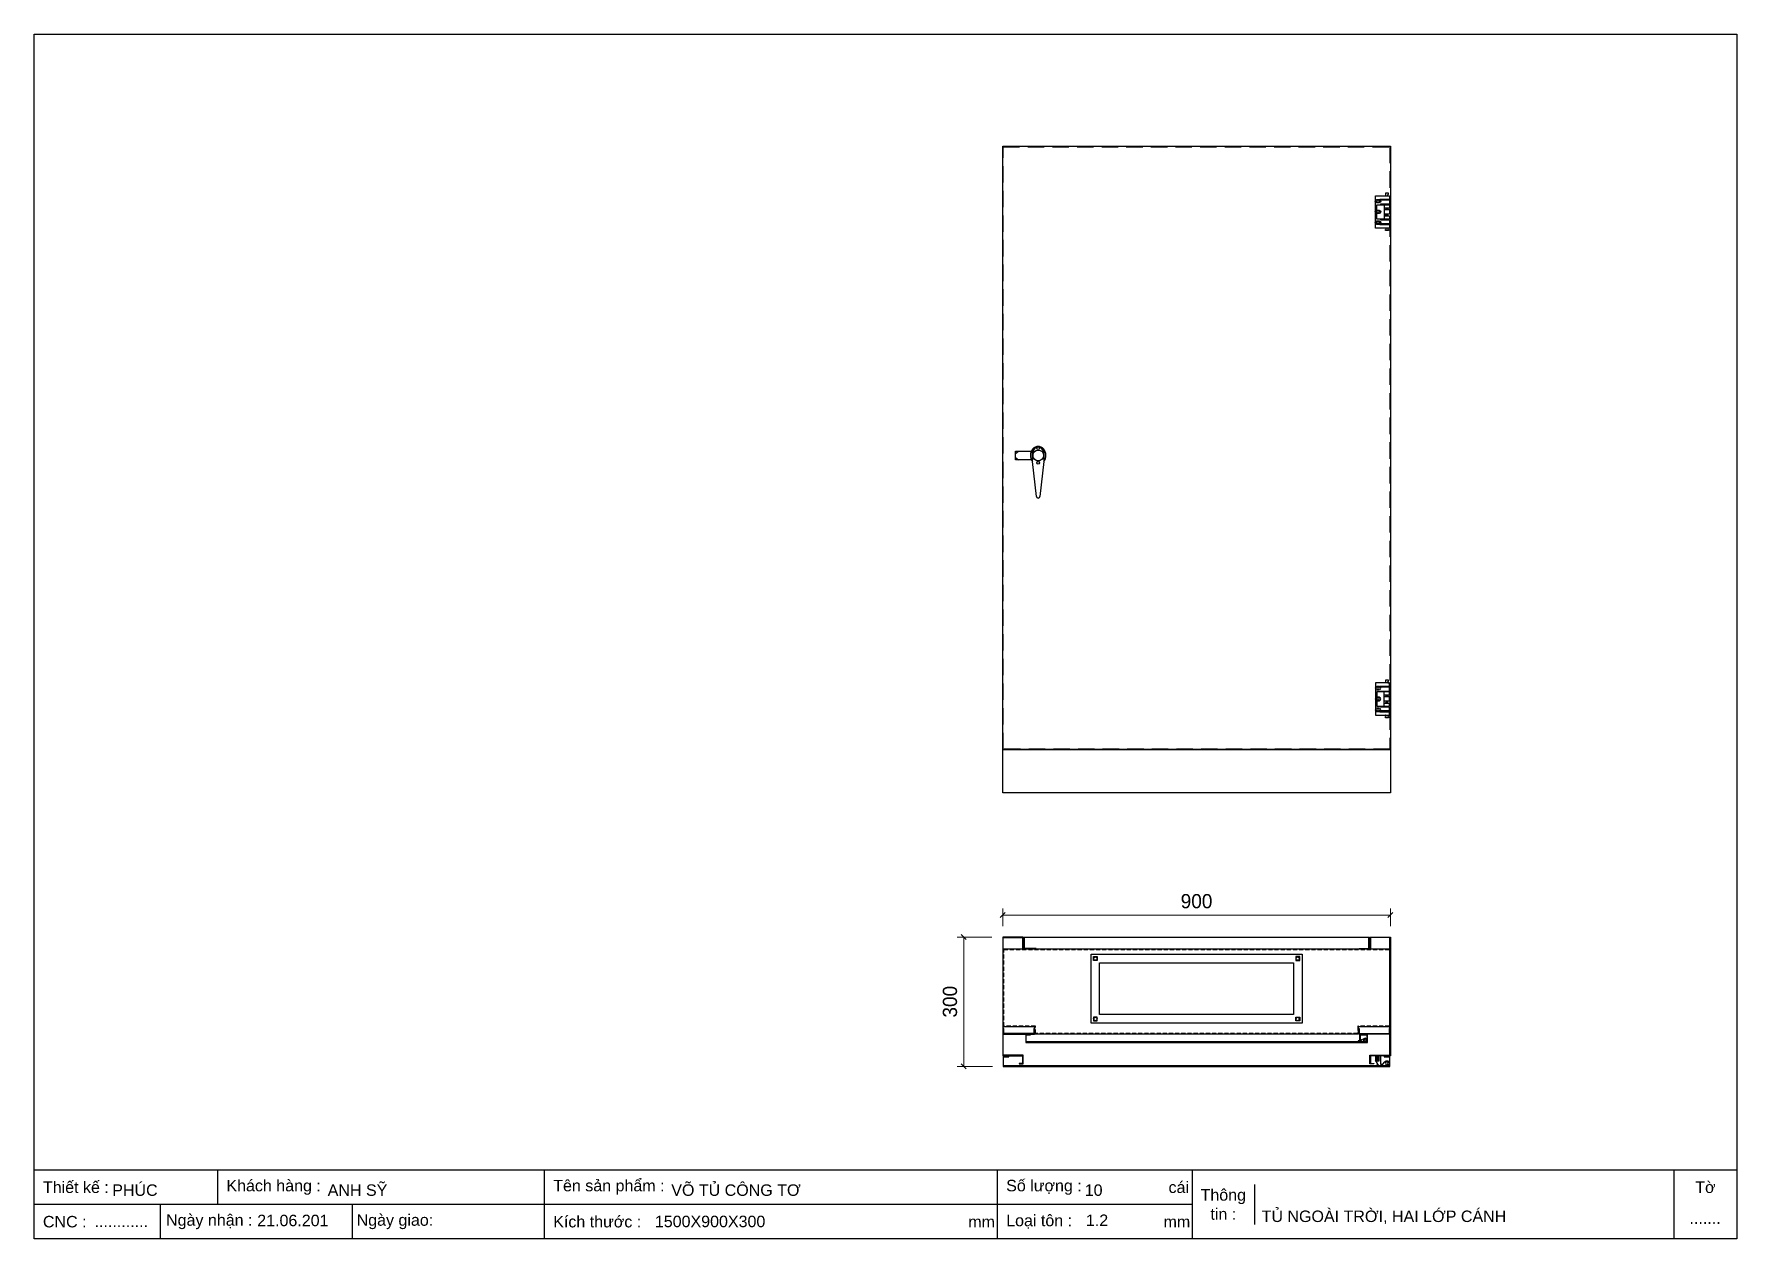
# Model space of a CAD drawing. Header units: millimetres. Extents: x 0 to 3953, y 0 to 2795.
import ezdxf

# ---------------------------------------------------------------- set-up
doc = ezdxf.new("R2010")
doc.units = ezdxf.units.MM
doc.linetypes.add('HIDDEN2', pattern=[4.7625, 3.175, -1.5875])
doc.linetypes.add('HIDDENX2', pattern=[19.05, 12.7, -6.35])
doc.layers.add('Ghi chu', color=7, linetype='Continuous')
doc.styles.add('Arial', font='arial.ttf')
doc.dimstyles.new('Dim-33', dxfattribs={"dimtxt": 33, "dimasz": 12, "dimexe": 15, "dimexo": 25, "dimgap": 15, "dimtad": 1, "dimdec": 0, "dimtxsty": 'Standard', "dimblk": 'OBLIQUE', "dimcen": 10, "dimclrd": 5, "dimclre": 5, "dimclrt": 3, "dimazin": 3, "dimtfac": 1, "dimtdec": 0, "dimtmove": 0, "dimatfit": 3, "dimldrblk": 'OPEN30', "dimlwd": 9, "dimlwe": 9})

# ---------------------------------------------------------------- blocks, each defined once
blk = doc.blocks.new('MS308-2-1')
at = {"color": 1}
for p, q in [((-53, 4.6), (-46, 10)), ((-13.3, -14.2), (-13.3, 6.7)), ((-12.3, 6.7), (-12.3, -6.9)), ((12.3, 6.7), (12.3, -6.9)), ((13.3, 6.7), (13.3, -14.2)), ((-53, -4.6), (-46, -10)), ((-4, -95), (-13.3, -14.2)), ((13.3, -14.2), (4, -95))]:
    blk.add_line(p, q, dxfattribs=at)
blk.add_lwpolyline([(-15.8, -10), (-53, -10), (-53, 10), (-15.8, 10)], dxfattribs=at)
for centre, radius, start, end in [((0, 6.7), 13.3, 0, 180), ((0, 6.7), 12.3, 0, 180), ((0, 5.9), 17.7, 226.184, 313.816), ((0, -95), 4, 180, 0)]:
    blk.add_arc(centre, radius, start, end, dxfattribs=at)
blk.add_ellipse((0, 0), major_axis=(0, 21), ratio=0.857143, start_param=3.972003, end_param=8.594367, dxfattribs=at)
blk = doc.blocks.new('HL011-1-4')
h = blk.add_hatch()
h.set_pattern_fill('ANSI31', color=2, scale=0.5, style=0)
h.paths.add_polyline_path([(2.5, 0), (8.5, 0), (8.5, 12), (2.5, 12)])
at = {"color": 1}
for p, q in [((7, 23.5), (0, 10)), ((0, 0), (0, 10)), ((11, 0), (0, 0)), ((7, 23.5), (26, 23.5)), ((11, 0), (11, 19.5)), ((11, 19.5), (17, 19.5)), ((17, 19.5), (21.2, 13.9))]:
    blk.add_line(p, q, dxfattribs=at)
at = {"color": 2}
blk.add_lwpolyline([(2.5, 0), (2.5, 12), (8.5, 12), (8.5, 0)], dxfattribs=at)
at = {"color": 1}
blk.add_lwpolyline([(5.7, 21), (3, 21), (3, 23.5), (7, 23.5)], dxfattribs=at)
blk.add_circle((26, 17.5), 3.5, dxfattribs=at)
blk.add_arc((26, 17.5), 6, 216.8699, 90, dxfattribs=at)
blk = doc.blocks.new('*D1')
at = {"color": 0, "linetype": 'ByBlock', "lineweight": -2}
for p, q in [((2254.6, 757.4), (2242.6, 745.4)), ((3142.6, 745.4), (3154.6, 757.4))]:
    blk.add_line(p, q, dxfattribs=at)
at = {"color": 5, "lineweight": 9, "ltscale": 3, "transparency": 16777216}
for p, q in [((2248.6, 725.3), (2248.6, 766.4)), ((2248.6, 751.4), (3148.6, 751.4)), ((3148.6, 725.3), (3148.6, 766.4))]:
    blk.add_line(p, q, dxfattribs=at)
at = {"layer": 'Defpoints', "color": 0, "ltscale": 3, "transparency": 16777216}
for p in [(3148.6, 751.4), (2248.6, 700.3), (3148.6, 700.3)]:
    blk.add_point(p, dxfattribs=at)
at = {"color": 3, "ltscale": 3, "transparency": 16777216, "insert": (2698.6, 783.3), "char_height": 33, "attachment_point": 5}
blk.add_mtext('900', dxfattribs=at)
blk = doc.blocks.new('_Oblique')
at = {"color": 0, "linetype": 'ByBlock', "lineweight": -2}
blk.add_line((-0.5, -0.5), (0.5, 0.5), dxfattribs=at)
blk = doc.blocks.new('_Open30')
at = {"color": 0, "linetype": 'ByBlock', "lineweight": -2}
for p, q in [((-1, 0.27), (0, 0)), ((0, 0), (-1, -0.27)), ((0, 0), (-1, 0))]:
    blk.add_line(p, q, dxfattribs=at)
blk = doc.blocks.new('*D2')
at = {"color": 5, "lineweight": 9, "ltscale": 3, "transparency": 16777216}
for p, q in [((2223.6, 700.3), (2143.1, 700.3)), ((2158.1, 700.3), (2158.1, 400.3)), ((2224.6, 400.3), (2143.1, 400.3))]:
    blk.add_line(p, q, dxfattribs=at)
at = {"color": 0, "linetype": 'ByBlock', "lineweight": -2}
for p, q in [((2164.1, 694.3), (2152.1, 706.3)), ((2152.1, 406.3), (2164.1, 394.3))]:
    blk.add_line(p, q, dxfattribs=at)
at = {"layer": 'Defpoints', "color": 0, "ltscale": 3, "transparency": 16777216}
for p in [(2248.6, 700.3), (2158.1, 400.3), (2249.6, 400.3)]:
    blk.add_point(p, dxfattribs=at)
at = {"color": 3, "ltscale": 3, "transparency": 16777216, "insert": (2126.3, 550.3), "char_height": 33, "attachment_point": 5, "rotation": 90}
blk.add_mtext('300', dxfattribs=at)
blk = doc.blocks.new('HL036-1-2')
at = {"layer": 'Ghi chu', "color": 1}
for p, q in [((-3, 17.8), (-18.9, 17.8)), ((-18.9, 15.8), (-18.9, 17.8)), ((-12.1, 15.8), (-18.9, 15.8)), ((-16.4, 1), (-16.4, 14)), ((-15.6, 15), (-3.9, 17.7)), ((0, 0), (-15.4, 0)), ((-14.4, 3), (-14.4, 11.9)), ((0, 2), (-13.4, 2)), ((-13.1, 12.8), (-4.3, 9.8)), ((-6.2, 2), (-6.2, 0)), ((-1.2, 2), (-1.2, 0)), ((0, 0), (0, 2))]:
    blk.add_line(p, q, dxfattribs=at)
for radius in [4.1, 2.1]:
    blk.add_circle((-3, 13.7), radius, dxfattribs=at)
for centre, start, end in [((-15.4, 14), 102.9616, 180), ((-15.4, 1), 180, 270), ((-13.4, 11.9), 71.3254, 180), ((-13.4, 3), 180, 270)]:
    blk.add_arc(centre, 1, start, end, dxfattribs=at)
blk = doc.blocks.new('KHUNG CHUẨN')
at = {"color": 7}
for p, q in [((19889.2, -28535.2), (16919.2, -28535.2)), ((17239.2, -28535.2), (17239.2, -28595.2)), ((17809.2, -28535.2), (17809.2, -28655.2)), ((18599.2, -28535.2), (18599.2, -28655.2)), ((18939.2, -28535.2), (18939.2, -28655.2)), ((19779.2, -28535.2), (19779.2, -28655.2)), ((19047.6, -28560.2), (19047.6, -28630.2)), ((18939.2, -28595.2), (16919.2, -28595.2)), ((17139.2, -28595.2), (17139.2, -28655.2)), ((17474.2, -28595.2), (17474.2, -28655.2))]:
    blk.add_line(p, q, dxfattribs=at)
blk.add_lwpolyline([(16919.2, -26555.2), (19889.2, -26555.2), (19889.2, -28655.2), (16919.2, -28655.2)], close=True, dxfattribs=at)
at = {"color": 2, "char_height": 20, "style": 'Arial'}
for s, insert, width, attachment_point in [('  Thiết kế :', (16919.2, -28565.2), 917.634, 4), ('  Khách hàng :', (17239.2, -28565.2), 917.634, 4), ('  Tên sản phẩm :', (17809.2, -28565.2), 917.634, 4), ('  Số lượng :', (18599.2, -28565.2), 917.634, 4), ('cái', (18897.9, -28565.2), 63.517, 4), ('Thông\\Ptin :', (18993.4, -28595.2), 108.311, 5), ('Tờ', (19834.2, -28565.2), 110, 5), ('  CNC :', (16919.2, -28625.2), 917.634, 4), ('  Ngày nhận :', (17134, -28625.2), 556.651, 4), ('  Ngày giao:', (17466.3, -28625.2), 556.651, 4), ('  Kích thước :', (17809.2, -28625.2), 917.634, 4), ('mm', (18548.6, -28625.2), 73.831, 4), ('  Loại tôn :', (18599.2, -28625.2), 917.634, 4), ('mm', (18889.2, -28625.2), 917.634, 4)]:
    blk.add_mtext(s, dxfattribs=dict(at, insert=insert, width=width, attachment_point=attachment_point))
at = {"color": 3, "style": 'Arial'}
for tag, p in [('#01', (17055.6, -28580.1)), ('#02', (17431.4, -28580.1)), ('#03', (18030.6, -28580.1)), ('#08', (18751.7, -28580.1)), ('#10', (19064.8, -28580.1)), ('#04', (17024.8, -28634.6)), ('#05', (17308.5, -28633)), ('#06', (17632.7, -28633.7)), ('#07', (18002, -28634.7)), ('#09', (18753.8, -28632.6)), ('#11', (19060.3, -28625.7)), ('#12', (19806.5, -28628.9))]:
    blk.add_attdef(tag, p, '', height=20, dxfattribs=at)
blk = doc.blocks.new('HL011-1-6')
at = {"color": 1}
for p, q in [((29.5, 81), (22.5, 81)), ((22.5, 81), (22.5, 78)), ((29.5, 78), (29.5, 81)), ((11, 56), (11, 54)), ((11, 56), (32, 56)), ((20, 54), (20, 21)), ((20, 47), (32, 47)), ((32, 42.5), (20, 42.5)), ((23.5, 78), (22.5, 78)), ((23.5, 75), (22.5, 75)), ((22.5, 56), (22.5, 54)), ((23.1, 47), (24, 44)), ((23.5, 75), (23.5, 78)), ((24, 44), (28, 44)), ((28.9, 47), (28, 44)), ((29.5, 78), (28.5, 78)), ((28.5, 75), (28.5, 78)), ((28.5, 75), (29.5, 75)), ((29.5, 54), (29.5, 56)), ((11, 21), (11, 19)), ((11, 19), (32, 19)), ((32, 32.5), (20, 32.5)), ((20, 28), (32, 28)), ((22.5, 19), (22.5, 21)), ((23.5, 0), (22.5, 0)), ((23.1, 28), (24, 31)), ((23.5, 0), (23.5, -3)), ((24, 31), (28, 31)), ((28.9, 28), (28, 31)), ((28.5, 0), (28.5, -3)), ((28.5, 0), (29.5, 0)), ((29.5, 21), (29.5, 19)), ((22.5, -6), (22.5, -3)), ((23.5, -3), (22.5, -3)), ((29.5, -6), (22.5, -6)), ((29.5, -3), (28.5, -3)), ((29.5, -3), (29.5, -6))]:
    blk.add_line(p, q, dxfattribs=at)
for points in [[(32, 19), (32, 0), (0, 0), (0, 75), (32, 75), (32, 56)], [(32, 28), (32, 21), (3, 21), (3, 54), (32, 54), (32, 47)], [(32, 42.5), (32, 32.5)]]:
    blk.add_lwpolyline(points, dxfattribs=at)
for points in [[(10, 67), (32, 67), (32, 65), (10, 65)], [(10, 8), (32, 8), (32, 10), (10, 10)]]:
    blk.add_lwpolyline(points, close=True, dxfattribs=at)
for centre in [(5.5, 62.5), (5.5, 37.5), (5.5, 12.5)]:
    blk.add_circle(centre, 3, dxfattribs=at)

msp = doc.modelspace()

# ---------------------------------------------------------------- linework, layer by layer
at = {"ltscale": 3}
for points in [[(2248.6, 2535.1), (3148.6, 2535.1), (3148.6, 1135.1), (2248.6, 1135.1)], [(2248.6, 1135.1), (3148.6, 1135.1), (3148.6, 1035.1), (2248.6, 1035.1)]]:
    msp.add_lwpolyline(points, close=True, dxfattribs=at)
at = {"linetype": 'HIDDENX2', "ltscale": 3}
msp.add_lwpolyline([(2249.8, 2533.9), (3147.4, 2533.9), (3147.4, 1136.3), (2249.8, 1136.3)], close=True, dxfattribs=at)
at = {"color": 2}
for points in [[(3117.4, 2403.6, -1), (3117.4, 2411.6), (3122.4, 2411.6, -1), (3122.4, 2403.6)], [(3117.4, 2378.6, -1), (3117.4, 2386.6), (3122.4, 2386.6, -1), (3122.4, 2378.6)], [(3117.4, 2353.6, -1), (3117.4, 2361.6), (3122.4, 2361.6, -1), (3122.4, 2353.6)], [(3117.4, 1281.6, 1), (3117.4, 1273.6), (3122.4, 1273.6, 1), (3122.4, 1281.6)], [(3117.4, 1256.6, 1), (3117.4, 1248.6), (3122.4, 1248.6, 1), (3122.4, 1256.6)], [(3117.4, 1231.6, 1), (3117.4, 1223.6), (3122.4, 1223.6, 1), (3122.4, 1231.6)]]:
    msp.add_lwpolyline(points, format="xyb", close=True, dxfattribs=at)
at = {"color": 7}
for points in [[(2286.8, 405.8), (2296, 405.8), (2296, 426.2), (2249.8, 426.2), (2249.8, 699.1), (2294.8, 699.1), (2294.8, 672.9), (2326, 672.9), (2326, 674.1), (2326, 674.1), (2326, 674.1), (2296, 674.1), (2296, 700.3), (2248.6, 700.3), (2248.6, 425), (2294.8, 425), (2294.8, 407), (2286.8, 407)], [(3098.5, 675.1), (3098.5, 699.1), (2298.7, 699.1), (2298.7, 675.1), (2297.5, 675.1), (2297.5, 700.3), (3099.7, 700.3), (3099.7, 675.1)], [(3110.4, 405.8), (3101.2, 405.8), (3101.2, 426.2), (3147.4, 426.2), (3147.4, 699.1), (3102.4, 699.1), (3102.4, 672.9), (3076.2, 672.9), (3076.2, 674.1), (3076.2, 674.1), (3076.2, 674.1), (3101.2, 674.1), (3101.2, 700.3), (3148.6, 700.3), (3148.6, 425), (3102.4, 425), (3102.4, 407), (3110.4, 407)], [(2453.6, 660.3), (2943.6, 660.3), (2943.6, 500.3), (2453.6, 500.3)], [(3134.4, 422.5), (3146.4, 422.5), (3146.4, 401.5), (2250.8, 401.5), (2250.8, 422.5), (2262.8, 422.5), (2262.8, 423.7), (2249.6, 423.7), (2249.6, 400.3), (3147.6, 400.3), (3147.6, 423.7), (3134.4, 423.7)]]:
    msp.add_lwpolyline(points, close=True, dxfattribs=at)
at = {"color": 3, "ltscale": 3}
msp.add_lwpolyline([(2249.8, 492.2), (2249.8, 672.9), (3147.4, 672.9), (3147.4, 492.2), (3074, 492.2), (3074, 475), (2323.2, 475), (2323.2, 492.2)], close=True, dxfattribs=at)
at = {"color": 3, "linetype": 'HIDDEN2', "ltscale": 3}
msp.add_lwpolyline([(2251, 493.4), (2251, 671.7), (3146.2, 671.7), (3146.2, 493.4), (3072.8, 493.4), (3072.8, 476.2), (2324.4, 476.2), (2324.4, 493.4)], close=True, dxfattribs=at)
at = {"color": 2}
for points in [[(2468.1, 645.8), (2459.1, 645.8), (2459.1, 654.8), (2468.1, 654.8)], [(2473.6, 640.3), (2923.6, 640.3), (2923.6, 520.3), (2473.6, 520.3)], [(2929.1, 645.8), (2938.1, 645.8), (2938.1, 654.8), (2929.1, 654.8)], [(2468.1, 514.8), (2459.1, 514.8), (2459.1, 505.8), (2468.1, 505.8)], [(2929.1, 514.8), (2938.1, 514.8), (2938.1, 505.8), (2929.1, 505.8)]]:
    msp.add_lwpolyline(points, close=True, dxfattribs=at)
at = {"color": 3}
for points in [[(2321, 488.2), (2321, 476.2), (2251, 476.2), (2251, 488.2), (2249.8, 488.2), (2249.8, 475), (2322.2, 475), (2322.2, 488.2)], [(3076.2, 488.2), (3076.2, 476.2), (3146.2, 476.2), (3146.2, 488.2), (3147.4, 488.2), (3147.4, 475), (3075, 475), (3075, 488.2)]]:
    msp.add_lwpolyline(points, close=True, dxfattribs=at)
at = {"color": 6}
msp.add_lwpolyline([(3084, 473.2), (3094, 473.2), (3094, 457.2), (2303.2, 457.2), (2303.2, 473.2), (2313.2, 473.2), (2313.2, 474.4), (2302, 474.4), (2302, 456), (3095.2, 456), (3095.2, 474.4), (3084, 474.4)], close=True, dxfattribs=at)
at = {"color": 2}
for centre, radius in [((2331, 1817.6), 12.5), ((2331, 1834.6), 3), ((2331, 1800.6), 3)]:
    msp.add_circle(centre, radius, dxfattribs=at)
at = {"color": 7}
for centre in [(2463.6, 650.3), (2933.6, 650.3), (2463.6, 510.3), (2933.6, 510.3)]:
    msp.add_circle(centre, 4, dxfattribs=at)

# ---------------------------------------------------------------- block references
at = {"color": 3, "xscale": 1.330999999991036, "yscale": 1.330999999991036, "zscale": 1.330999999991036}
msp.add_blockref('KHUNG CHUẨN', (-22519.5, 38140), dxfattribs=at).add_auto_attribs({'#03': 'VÕ TỦ CÔNG TƠ', '#07': '1500X900X300', '#08': '10', '#09': '1.2', '#11': 'TỦ NGOÀI TRỜI, HAI LỚP CÁNH', '#02': 'ANH SỸ', '#05': '21.06.201', '#01': 'PHÚC', '#04': '............', '#12': '.......'})
at = {"color": 7}
for name, p in [('HL011-1-6', (3114.4, 2345.1)), ('MS308-2-1', (2331, 1817.6))]:
    msp.add_blockref(name, p, dxfattribs=at)
at = {"color": 7, "xscale": -1, "rotation": 180}
for name, p in [('HL011-1-6', (3114.4, 1290.1)), ('HL036-1-2', (3092.9, 475)), ('HL011-1-4', (3114.4, 425))]:
    msp.add_blockref(name, p, dxfattribs=at)

# ---------------------------------------------------------------- dimensions: what is measured, and where the dimension line sits
at = {"ltscale": 3}
dim = msp.add_linear_dim(base=(3148.6, 751.4), p1=(2248.6, 700.3), p2=(3148.6, 700.3), dimstyle='Dim-33', dxfattribs=at)
dim.commit()
dim.dimension.update_dxf_attribs({"geometry": '*D1', "text_midpoint": (2698.6, 783.3)})
dim = msp.add_linear_dim(base=(2158.1, 400.3), p1=(2248.6, 700.3), p2=(2249.6, 400.3), angle=90, dimstyle='Dim-33', dxfattribs=at)
dim.commit()
dim.dimension.update_dxf_attribs({"geometry": '*D2', "text_midpoint": (2126.3, 550.3)})

doc.saveas('drawing.dxf')
